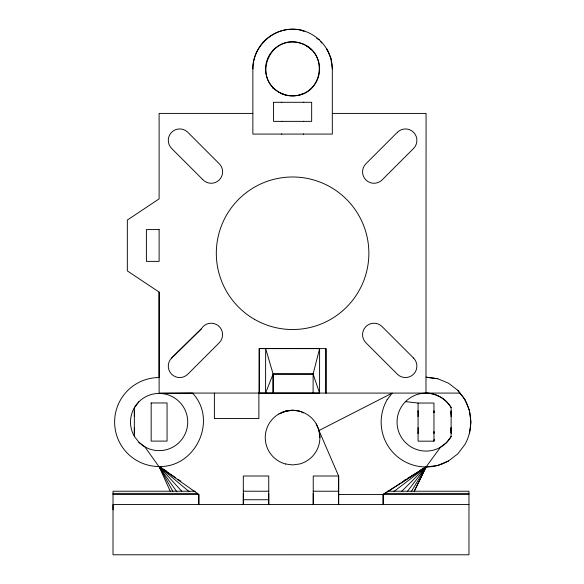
<?xml version="1.0" encoding="UTF-8"?>
<svg xmlns="http://www.w3.org/2000/svg" width="584" height="584" viewBox="0 0 584 584"><rect width="100%" height="100%" fill="white"/><g stroke="black" fill="none" stroke-linecap="round" stroke-linejoin="round"><path stroke-width="0.88" d="M176.879 491.794L144.817 446.804L138.89 442.256L134.342 436.336L134.349 407.734L138.89 401.814M134.342 432.781L134.342 433.16L134.342 427.597M134.342 411.289L134.342 410.91L134.342 416.472M252.865 113.413L159.111 113.405L159.111 198.867L127.334 220.051L127.334 270.903L159.111 292.088L159.118 393.076L459.922 393.083C472.529 406.844 474.011 428.466 464.922 444.512L457.863 453.797L448.505 460.951A44.88 44.88 0 0 1 387.156 399.682M214.394 418.509L214.386 393.083M243.324 493.385L243.316 504.561L243.316 476.011L268.749 476.011L268.742 504.561L268.742 493.392M252.865 68.919L252.865 134.079L332.318 134.072L332.325 68.919C332.478 47.669 313.842 29.069 292.599 29.2C271.334 29.069 252.733 47.662 252.865 68.919A39.727 39.727 0 0 1 302.877 30.558M258.88 393.09L258.894 418.516L214.386 418.502M259.223 348.59L319.601 348.597L319.572 393.098L265.574 393.083L259.216 393.076L259.223 348.59L325.967 348.611L325.96 393.09L325.967 348.611M313.104 393.09L313.133 374.03L273.108 374.008L265.574 393.083L265.654 348.56L273.108 374.008L273.108 393.061L273.122 373.994L313.133 374.03M418.064 411.362L418.064 410.983L418.064 416.545M418.078 432.853L418.078 433.233L418.078 427.663M451.118 414.217L451.125 410.961L451.118 416.523M259.216 393.076L259.296 348.553M418.064 403.04L418.086 441.175L433.978 441.168L434.233 439.365M319.609 348.611L313.112 374.03L319.572 393.098M411.173 491.786L426.137 466.966L414.195 491.356L426.116 466.966L393.879 491.546M338.64 494.451L383.133 494.487L426.043 466.988L440.526 447.198L446.512 442.592L451.111 436.584L451.133 407.588A28.988 28.988 0 0 0 407.391 399.901A28.988 28.988 0 0 0 407.413 444.314A28.988 28.988 0 0 0 451.155 436.576L451.111 436.584M387.112 399.69L392.192 393.105L318.966 430.532L319.915 437.606M407.391 491.392L426.116 466.966L401.755 491.283M171.623 358.029L201.268 328.931A11.439 11.439 0 0 1 218.146 325.58A11.439 11.439 0 0 1 219.27 342.742L187.807 374.213A11.439 11.439 0 0 1 171.623 374.205A11.439 11.439 0 0 1 171.623 358.029L201.268 328.938M422.539 469.762L423.977 468.645M420.48 470.127L426.043 466.988L383.133 494.487L383.162 504.561L383.162 494.48L468.967 494.487M403.836 480.661L406.128 479.245M407.661 478.303L426.043 466.988M281.853 93.462L281.473 93.301C288.35 96.688 296.84 96.681 303.716 93.309M284.174 411.749L281.495 412.851L285.51 411.187L292.584 410.26L299.658 411.187L303.687 412.859L303.096 412.611M299.585 95.017C322.032 89.943 326.573 56.451 306.242 45.64L311.695 49.83M278.918 413.932L285.51 411.202L292.584 410.267M459.929 393.083L457.79 390.316L464.959 399.617M464.893 399.631L469.448 410.435M469.463 433.671L470.923 422.071L469.383 410.45M448.505 460.951L437.752 465.426L427.028 466.85M451.133 407.588L451.096 407.596C445.84 398.843 436.19 393.287 425.984 393.12L426.072 113.42L332.318 113.413M316.251 423.94L318.988 430.525M327.003 49.063L330.967 58.648M302.767 31.156L304.22 31.113M159.118 393.434L192.494 393.076C217.949 419.94 195.852 467.543 159.111 466.528A44.494 44.494 0 0 1 114.617 422.042A44.494 44.494 0 0 1 159.111 377.549L159.111 292.095M195.217 491.217L113.019 491.217L113.011 554.785L468.967 554.778L468.967 491.224L387.674 491.224M243.324 491.217L268.749 491.224M313.243 491.224L338.669 491.224M113.019 493.385L197.925 493.385M384.06 493.392L468.967 493.392M113.019 494.444L198.83 494.444L198.823 504.561L198.823 494.451L159.118 466.528L170.243 491.275M243.324 499.743L268.749 499.743M468.967 504.569L113.019 504.554L113.019 509.839M281.473 102.295L281.853 102.295M303.337 102.295L303.716 102.295M281.473 121.362L281.846 121.362M303.337 121.362L303.716 121.362M281.466 134.072L281.846 134.072M303.337 134.072L303.716 134.072M405.486 401.624L418.042 403.048L433.956 403.04L433.963 441.168M437.693 378.724L426.072 377.198L437.664 378.717L448.519 383.199L457.819 390.324M306.104 45.53C270.414 27.112 247.339 82.804 285.605 95.017M316.74 38.471L319.192 39.69M162.936 468.901L159.118 466.528L172.791 491.268M164.462 469.85L166.754 471.273M175.602 477.675L159.118 466.528L181.719 491.18M177.85 479.194L180.843 481.223M189.07 491.575L159.111 466.543L160.366 467.857M320.689 41.639L321.769 43.048M326.631 49.392L327.712 50.801M318.966 430.532L338.64 476.018L338.64 504.561L338.669 476.011L313.243 476.011L313.236 504.561L313.243 493.392M272.743 87.045L273.173 88.805M330.894 58.655L332.325 68.919M134.342 436.336A28.601 28.601 0 0 1 156.621 393.536A28.601 28.601 0 0 1 185.997 431.817A28.601 28.601 0 0 1 138.89 442.256M151.168 402.967L151.168 441.102L167.06 441.102L167.06 402.967L151.168 402.967M273.524 102.288L273.524 121.37L311.659 121.362L311.666 102.288L273.524 102.302M433.97 432.839L433.97 433.219L433.963 431.729L433.97 432.839M433.956 410.975L433.956 412.465L433.956 410.975M451.14 429.948L451.14 433.204L451.125 427.649L451.14 429.948M285.51 463.981L292.584 464.937L299.658 463.981A27.331 27.331 0 0 0 314.973 421.925A27.331 27.331 0 0 0 270.195 421.925A27.331 27.331 0 0 0 285.51 464.003M397.375 132.291L365.912 163.754A11.439 11.439 0 0 0 365.912 179.938A11.439 11.439 0 0 0 382.089 179.938L413.552 148.475A11.439 11.439 0 0 0 413.552 132.291A11.439 11.439 0 0 0 397.375 132.291M159.111 229.585L146.401 229.585L146.401 261.369L159.111 261.369L159.111 229.585M413.545 358.036L382.089 326.573A11.439 11.439 0 0 0 365.905 326.573A11.439 11.439 0 0 0 365.905 342.75L397.368 374.22A11.439 11.439 0 0 0 413.545 374.213A11.439 11.439 0 0 0 413.545 358.036M202.604 179.405L171.878 148.708A11.439 11.439 0 0 1 171.389 132.531A11.439 11.439 0 0 1 187.566 132.042L219.767 164.272A11.439 11.439 0 0 1 218.752 180.419A11.439 11.439 0 0 1 202.604 179.405M254.449 319.309A76.278 76.278 0 0 0 368.862 253.252A76.278 76.278 0 0 0 254.456 187.194A76.278 76.278 0 0 0 254.449 319.309M279.086 92.323A27.017 27.017 0 0 0 319.609 68.934A27.017 27.017 0 0 0 279.086 45.537A27.017 27.017 0 0 0 279.086 92.323"/></g></svg>
